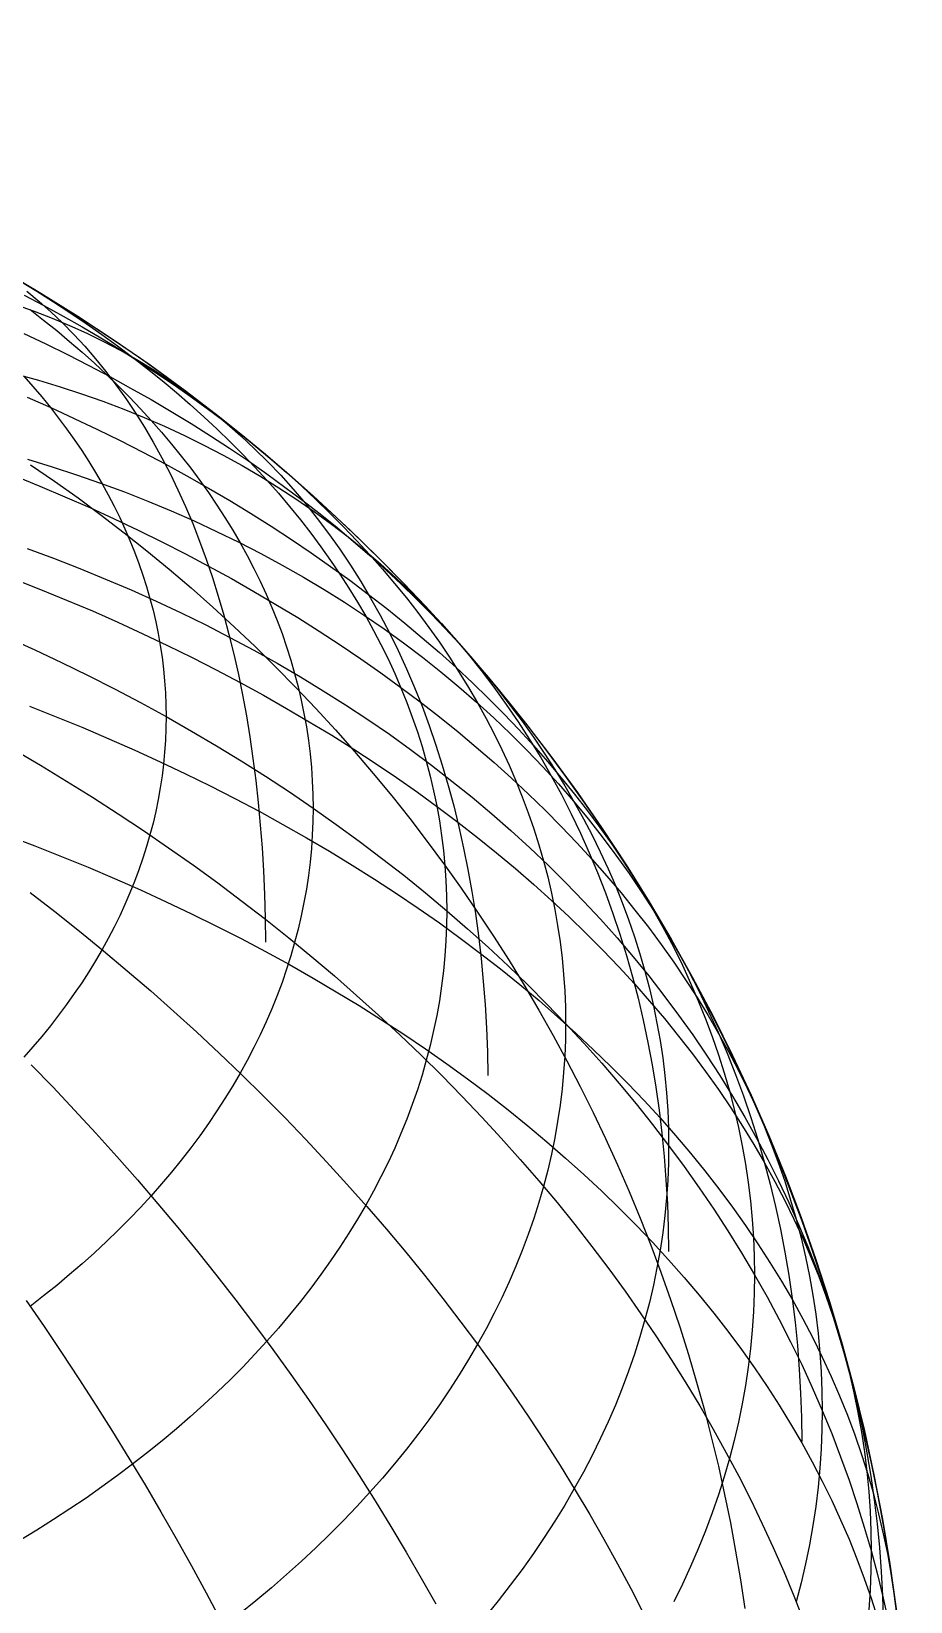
# Model space of a CAD drawing. Header units: millimetres. Extents: x -85 to 85, y -85 to 85.
# Drawn here: x 43.6 to 85, y 11.2 to 85 of the extents above; entities that cross this region are included whole.
import ezdxf

# ---------------------------------------------------------------- set-up
doc = ezdxf.new("R2010")
doc.units = ezdxf.units.MM
for name, color, linetype in [('CUT_OUTER', 1, 'Continuous'), ('ENGRAVE', 7, 'Continuous'), ('ENGRAVE_FINE', 8, 'Continuous')]:
    doc.layers.add(name, color=color, linetype=linetype)

msp = doc.modelspace()

# ---------------------------------------------------------------- linework, layer by layer
at = {"layer": 'CUT_OUTER'}
msp.add_circle((0, 0), 85, dxfattribs=at)
at = {"layer": 'ENGRAVE'}
for points in [[(42.5, 73.6122), (43.7782, 72.8592), (45.0431, 72.0841), (46.2943, 71.287), (47.5314, 70.4682), (48.754, 69.6279), (49.9617, 68.7664), (51.1543, 67.884), (52.3312, 66.9809), (53.4922, 66.0574), (54.6369, 65.1138), (55.765, 64.1503), (56.8761, 63.1673), (57.9699, 62.1651), (59.046, 61.1439), (60.1041, 60.1041), (61.1439, 59.046), (62.1651, 57.9699), (63.1673, 56.8761), (64.1503, 55.765), (65.1138, 54.6369), (66.0574, 53.4922), (66.9809, 52.3312), (67.884, 51.1543), (68.7664, 49.9617), (69.6279, 48.754), (70.4682, 47.5314), (71.287, 46.2943), (72.0841, 45.0431), (72.8592, 43.7782), (73.6122, 42.5), (74.3427, 41.2088), (75.0505, 39.9051), (75.7356, 38.5892), (76.3975, 37.2615), (77.0362, 35.9226), (77.6514, 34.5726), (78.2429, 33.2121), (78.8106, 31.8416), (79.3543, 30.4613), (79.8739, 29.0717), (80.3691, 27.6733), (80.8398, 26.2664), (81.2859, 24.8516), (81.7072, 23.4292), (82.1037, 21.9996), (82.4751, 20.5634), (82.8215, 19.1208), (83.1425, 17.6725), (83.4383, 16.2188), (83.7087, 14.7601), (83.9535, 13.2969), (84.1728, 11.8297), (84.3664, 10.3589)], [(42.5, 47.1856), (43.7782, 46.703), (45.0431, 46.2061), (46.2943, 45.6952), (47.5314, 45.1703), (48.754, 44.6317), (49.9617, 44.0795), (51.1543, 43.5139), (52.3312, 42.935), (53.4922, 42.343), (54.6369, 41.7381), (55.765, 41.1206), (56.8761, 40.4904), (57.9699, 39.848), (59.046, 39.1934), (60.1041, 38.5269), (61.1439, 37.8487), (62.1651, 37.1589), (63.1673, 36.4578), (64.1503, 35.7456), (65.1138, 35.0225), (66.0574, 34.2887), (66.9809, 33.5445), (67.884, 32.7901), (68.7664, 32.0256), (69.6279, 31.2515), (70.4682, 30.4678), (71.287, 29.6748), (72.0841, 28.8728), (72.8592, 28.062), (73.6122, 27.2426), (74.3427, 26.415), (75.0505, 25.5793), (75.7356, 24.7358), (76.3975, 23.8848), (77.0362, 23.0265), (77.6514, 22.1612), (78.2429, 21.2891), (78.8106, 20.4105), (79.3543, 19.5258), (79.8739, 18.6351), (80.3691, 17.7387), (80.8398, 16.8369), (81.2859, 15.93), (81.7072, 15.0182), (82.1037, 14.1018), (82.4751, 13.1812), (82.8215, 12.2565), (83.1425, 11.3281), (83.4383, 10.3963)]]:
    msp.add_lwpolyline(points, dxfattribs=at)
at = {"layer": 'ENGRAVE_FINE'}
for points in [[(43.08, 73.2674), (43.8797, 72.781), (44.666, 72.2857), (45.4388, 71.7816), (46.1976, 71.269), (46.9425, 70.748), (47.673, 70.2187), (48.389, 69.6813), (49.0902, 69.136), (49.7765, 68.583), (50.4477, 68.0223), (51.1034, 67.4543), (51.7436, 66.8789), (52.3681, 66.2966), (52.9766, 65.7073), (53.5689, 65.1112), (54.145, 64.5087), (54.7045, 63.8998), (55.2474, 63.2847), (55.7734, 62.6637), (56.2825, 62.0369), (56.7744, 61.4044), (57.249, 60.7666), (57.7062, 60.1235), (58.1458, 59.4755), (58.5677, 58.8226), (58.9718, 58.1651), (59.3579, 57.5031), (59.7259, 56.837), (60.0757, 56.1668), (60.4072, 55.4928), (60.7203, 54.8153), (61.0149, 54.1343), (61.291, 53.4501), (61.5483, 52.7629), (61.787, 52.073), (62.0067, 51.3805), (62.2077, 50.6857), (62.3896, 49.9887), (62.5526, 49.2898), (62.6965, 48.5891), (62.8213, 47.887), (62.9269, 47.1836), (63.0134, 46.4791), (63.0807, 45.7737), (63.1288, 45.0677), (63.1577, 44.3612), (63.1673, 43.6546)], [(43.2761, 72.6038), (44.2022, 72.1144), (45.1148, 71.6148), (46.0137, 71.105), (46.8986, 70.5853), (47.7692, 70.0557), (48.6252, 69.5165), (49.4664, 68.9678), (50.2926, 68.4097), (51.1034, 67.8425), (51.8987, 67.2663), (52.6782, 66.6813), (53.4416, 66.0877), (54.1887, 65.4856), (54.9193, 64.8753), (55.6332, 64.2568), (56.3302, 63.6305), (57.01, 62.9965), (57.6724, 62.355), (58.3173, 61.7061), (58.9443, 61.0502), (59.5535, 60.3873), (60.1445, 59.7177), (60.7172, 59.0416), (61.2714, 58.3592), (61.8069, 57.6707), (62.3236, 56.9764), (62.8213, 56.2763), (63.2998, 55.5708), (63.7591, 54.86), (64.199, 54.1442), (64.6193, 53.4236), (65.02, 52.6984), (65.4008, 51.9689), (65.7617, 51.2352), (66.1025, 50.4975), (66.4233, 49.7562), (66.7238, 49.0113), (67.004, 48.2633), (67.2637, 47.5122), (67.503, 46.7583), (67.7217, 46.0019), (67.9198, 45.2431), (68.0972, 44.4822), (68.2539, 43.7195), (68.3897, 42.9551), (68.5048, 42.1893), (68.5989, 41.4224), (68.6722, 40.6545), (68.7246, 39.8859), (68.756, 39.1168), (68.7664, 38.3475)], [(43.4098, 72.7787), (43.9822, 72.3054), (44.5412, 71.8099), (45.0867, 71.2927), (45.6184, 70.7537), (46.1363, 70.1931), (46.64, 69.6112), (47.1296, 69.008), (47.6048, 68.3839), (48.0655, 67.7389), (48.5116, 67.0732), (48.9429, 66.3872), (49.3593, 65.6809), (49.7606, 64.9546), (50.1468, 64.2086), (50.5178, 63.4429), (50.8733, 62.658), (51.2133, 61.8539), (51.5378, 61.0311), (51.8465, 60.1896), (52.1394, 59.3298), (52.4165, 58.4519), (52.6776, 57.5562), (52.9226, 56.643), (53.1516, 55.7125), (53.3643, 54.7651), (53.5608, 53.801), (53.7409, 52.8204), (53.9047, 51.8238), (54.0521, 50.8115), (54.183, 49.7836), (54.2974, 48.7406), (54.3953, 47.6827), (54.4766, 46.6103), (54.5413, 45.5237), (54.5894, 44.4232), (54.6209, 43.3092), (54.6357, 42.182)], [(42.9135, 72.149), (43.7616, 71.8473), (44.5964, 71.5237), (45.4176, 71.1783), (46.225, 70.8113), (47.0183, 70.4227), (47.7973, 70.0126), (48.5618, 69.5812), (49.3114, 69.1286), (50.046, 68.655), (50.7654, 68.1604), (51.4693, 67.6451), (52.1575, 67.1092), (52.8299, 66.5528), (53.4861, 65.9762), (54.1261, 65.3794), (54.7495, 64.7628), (55.3563, 64.1264), (55.9463, 63.4705), (56.5191, 62.7952), (57.0748, 62.1009), (57.6131, 61.3876), (58.1338, 60.6556), (58.6369, 59.9051), (59.122, 59.1364), (59.5892, 58.3497), (60.0382, 57.5452), (60.4689, 56.7231), (60.8812, 55.8838), (61.275, 55.0275), (61.6501, 54.1544), (62.0064, 53.2648), (62.3438, 52.359), (62.6622, 51.4372), (62.9616, 50.4998), (63.2417, 49.547), (63.5026, 48.5791), (63.7442, 47.5964), (63.9663, 46.5992), (64.169, 45.5878), (64.3521, 44.5625), (64.5156, 43.5236), (64.6595, 42.4715), (64.7836, 41.4064), (64.888, 40.3288), (64.9727, 39.2388), (65.0376, 38.1369), (65.0826, 37.0234), (65.1079, 35.8986)], [(43.5696, 71.9179), (44.201, 71.4269), (44.819, 70.929), (45.4233, 70.4242), (46.0137, 69.9127), (46.5902, 69.3946), (47.1524, 68.8702), (47.7003, 68.3396), (48.2337, 67.803), (48.7523, 67.2605), (49.2561, 66.7122), (49.745, 66.1584), (50.2186, 65.5992), (50.677, 65.0348), (51.1199, 64.4654), (51.5473, 63.891), (51.9589, 63.312), (52.3547, 62.7285), (52.7346, 62.1406), (53.0984, 61.5486), (53.4461, 60.9526), (53.7774, 60.3528), (54.0924, 59.7494), (54.3909, 59.1425), (54.6728, 58.5324), (54.9381, 57.9193), (55.1866, 57.3033), (55.4184, 56.6845), (55.6332, 56.0633), (55.8311, 55.4398), (56.012, 54.8141), (56.1759, 54.1866), (56.3226, 53.5573), (56.4522, 52.9264), (56.5645, 52.2942), (56.6597, 51.6608), (56.7376, 51.0265), (56.7982, 50.3914), (56.8415, 49.7557), (56.8674, 49.1196), (56.8761, 48.4833)], [(43.2681, 70.7944), (44.3009, 70.3045), (45.3202, 69.8032), (46.3256, 69.2905), (47.317, 68.7667), (48.2939, 68.2318), (49.2561, 67.6861), (50.2034, 67.1298), (51.1353, 66.5629), (52.0517, 65.9857), (52.9522, 65.3983), (53.8365, 64.8009), (54.7045, 64.1937), (55.5558, 63.5769), (56.3902, 62.9507), (57.2074, 62.3153), (58.0072, 61.6707), (58.7893, 61.0174), (59.5535, 60.3554), (60.2996, 59.6849), (61.0272, 59.0062), (61.7364, 58.3195), (62.4267, 57.6249), (63.0979, 56.9228), (63.75, 56.2132), (64.3826, 55.4964), (64.9957, 54.7727), (65.5889, 54.0422), (66.1622, 53.3052), (66.7153, 52.5619), (67.2481, 51.8125), (67.7603, 51.0573), (68.252, 50.2964), (68.7229, 49.5302), (69.1728, 48.7588), (69.6017, 47.9825), (70.0093, 47.2015), (70.3957, 46.4161), (70.7605, 45.6265), (71.1039, 44.8329), (71.4256, 44.0356), (71.7255, 43.2348), (72.0036, 42.4308), (72.2597, 41.6238), (72.4938, 40.8141), (72.7059, 40.0018), (72.8958, 39.1873), (73.0635, 38.3709), (73.2089, 37.5526), (73.332, 36.7329), (73.4328, 35.9119), (73.5113, 35.0899), (73.5673, 34.2671), (73.6009, 33.4439), (73.6122, 32.6204)], [(42.9182, 68.8881), (43.9554, 68.6001), (44.9792, 68.2911), (45.9894, 67.9614), (46.9855, 67.6109), (47.9673, 67.2399), (48.9345, 66.8483), (49.8868, 66.4364), (50.8239, 66.0043), (51.7455, 65.5521), (52.6514, 65.0799), (53.5412, 64.5878), (54.4147, 64.0761), (55.2716, 63.5449), (56.1117, 62.9943), (56.9347, 62.4246), (57.7404, 61.8358), (58.5285, 61.2282), (59.2987, 60.6019), (60.0509, 59.9572), (60.7848, 59.2942), (61.5002, 58.6131), (62.1968, 57.9142), (62.8745, 57.1977), (63.5331, 56.4637), (64.1723, 55.7125), (64.7919, 54.9444), (65.3918, 54.1595), (65.9718, 53.3581), (66.5317, 52.5405), (67.0713, 51.7068), (67.5905, 50.8575), (68.0891, 49.9926), (68.567, 49.1125), (69.024, 48.2174), (69.4599, 47.3077), (69.8747, 46.3835), (70.2682, 45.4452), (70.6403, 44.4931), (70.9909, 43.5274), (71.3199, 42.5484), (71.6271, 41.5565), (71.9126, 40.552), (72.1761, 39.535), (72.4176, 38.5061), (72.6371, 37.4654), (72.8344, 36.4133), (73.0096, 35.3501), (73.1625, 34.2761), (73.2932, 33.1917), (73.4015, 32.0972), (73.4874, 30.9929), (73.551, 29.8792), (73.5921, 28.7564), (73.6109, 27.6248)], [(43.2681, 68.7937), (43.6975, 68.3072), (44.1136, 67.816), (44.5162, 67.3202), (44.9053, 66.82), (45.2807, 66.3155), (45.6423, 65.8069), (45.99, 65.2943), (46.3237, 64.7779), (46.6433, 64.2578), (46.9487, 63.7343), (47.2398, 63.2074), (47.5164, 62.6773), (47.7787, 62.1443), (48.0263, 61.6083), (48.2593, 61.0697), (48.4777, 60.5286), (48.6812, 59.9851), (48.87, 59.4394), (49.0438, 58.8917), (49.2027, 58.3421), (49.3466, 57.7908), (49.4755, 57.238), (49.5893, 56.6838), (49.6881, 56.1285), (49.7716, 55.5721), (49.84, 55.0149), (49.8933, 54.457), (49.9313, 53.8986), (49.9541, 53.3398), (49.9617, 52.7809)], [(43.4221, 67.801), (44.539, 67.3089), (45.6423, 66.8044), (46.7318, 66.2877), (47.807, 65.7589), (48.8676, 65.2181), (49.9133, 64.6655), (50.9439, 64.1013), (51.9589, 63.5257), (52.9581, 62.9388), (53.9412, 62.3408), (54.9078, 61.7319), (55.8577, 61.1123), (56.7906, 60.4821), (57.7062, 59.8416), (58.6042, 59.191), (59.4844, 58.5304), (60.3464, 57.8601), (61.1901, 57.1802), (62.0151, 56.491), (62.8213, 55.7927), (63.6083, 55.0854), (64.3759, 54.3695), (65.1239, 53.6451), (65.8521, 52.9124), (66.5602, 52.1717), (67.2481, 51.4232), (67.9154, 50.6671), (68.5621, 49.9036), (69.1879, 49.1331), (69.7926, 48.3556), (70.376, 47.5715), (70.9381, 46.781), (71.4785, 45.9844), (71.9971, 45.1818), (72.4938, 44.3735), (72.9684, 43.5598), (73.4208, 42.7409), (73.8508, 41.9171), (74.2584, 41.0885), (74.6433, 40.2556), (75.0055, 39.4185), (75.3448, 38.5774), (75.6612, 37.7327), (75.9545, 36.8846), (76.2247, 36.0333), (76.4717, 35.1791), (76.6953, 34.3223), (76.8957, 33.4631), (77.0726, 32.6018), (77.226, 31.7387), (77.3559, 30.874), (77.4622, 30.0079), (77.5449, 29.1408), (77.6041, 28.2729), (77.6395, 27.4045), (77.6514, 26.5358)], [(43.4337, 64.8853), (44.5969, 64.5292), (45.7466, 64.1534), (46.8824, 63.7581), (48.0038, 63.3434), (49.1107, 62.9094), (50.2025, 62.4562), (51.2791, 61.984), (52.3401, 61.493), (53.3851, 60.9832), (54.4139, 60.4548), (55.4261, 59.908), (56.4214, 59.3429), (57.3995, 58.7598), (58.3601, 58.1588), (59.303, 57.5401), (60.2278, 56.9038), (61.1342, 56.2502), (62.022, 55.5795), (62.891, 54.8918), (63.7408, 54.1874), (64.5711, 53.4665), (65.3818, 52.7293), (66.1726, 51.9761), (66.9432, 51.207), (67.6934, 50.4224), (68.423, 49.6223), (69.1318, 48.8072), (69.8195, 47.9772), (70.4859, 47.1326), (71.1309, 46.2736), (71.7542, 45.4005), (72.3556, 44.5136), (72.935, 43.6131), (73.4922, 42.6994), (74.027, 41.7726), (74.5393, 40.8331), (75.0288, 39.8812), (75.4955, 38.9172), (75.9392, 37.9412), (76.3598, 36.9538), (76.7571, 35.955), (77.131, 34.9453), (77.4814, 33.925), (77.8082, 32.8943), (78.1114, 31.8536), (78.3907, 30.8032), (78.6461, 29.7435), (78.8776, 28.6746), (79.0851, 27.5971), (79.2685, 26.5111), (79.4277, 25.4171), (79.5627, 24.3153), (79.6735, 23.2061), (79.7601, 22.0898), (79.8223, 20.9668), (79.8602, 19.8374), (79.8738, 18.702)], [(43.5891, 64.6236), (44.7103, 63.853), (45.8179, 63.063), (46.9115, 62.2537), (47.9909, 61.4255), (49.0556, 60.5786), (50.1054, 59.7132), (51.1399, 58.8297), (52.1588, 57.9282), (53.1618, 57.0091), (54.1487, 56.0726), (55.119, 55.119), (56.0726, 54.1487), (57.0091, 53.1618), (57.9282, 52.1588), (58.8297, 51.1399), (59.7132, 50.1054), (60.5786, 49.0556), (61.4255, 47.9909), (62.2537, 46.9115), (63.063, 45.8179), (63.853, 44.7103), (64.6236, 43.5891), (65.3745, 42.4547), (66.1054, 41.3073), (66.8163, 40.1473), (67.5068, 38.9751), (68.1767, 37.791), (68.8259, 36.5954), (69.4541, 35.3886), (70.0611, 34.1711), (70.6468, 32.9431), (71.211, 31.7052), (71.7535, 30.4575), (72.2741, 29.2006), (72.7727, 27.9348), (73.2491, 26.6605), (73.7033, 25.3781), (74.135, 24.0879), (74.5441, 22.7904), (74.9305, 21.486), (75.294, 20.175), (75.6347, 18.8578), (75.9523, 17.535), (76.2467, 16.2067), (76.5179, 14.8736), (76.7659, 13.5359), (76.9904, 12.1941), (77.1915, 10.8486)], [(43.5891, 64.6236), (44.7103, 63.853), (45.8179, 63.063), (46.9115, 62.2537), (47.9909, 61.4255), (49.0556, 60.5786), (50.1054, 59.7132), (51.1399, 58.8297), (52.1588, 57.9282), (53.1618, 57.0091), (54.1487, 56.0726), (55.119, 55.119), (56.0726, 54.1487), (57.0091, 53.1618), (57.9282, 52.1588), (58.8297, 51.1399), (59.7132, 50.1054), (60.5786, 49.0556), (61.4255, 47.9909), (62.2537, 46.9115), (63.063, 45.8179), (63.853, 44.7103), (64.6236, 43.5891), (65.3745, 42.4547), (66.1054, 41.3073), (66.8163, 40.1473), (67.5068, 38.9751), (68.1767, 37.791), (68.8259, 36.5954), (69.4541, 35.3886), (70.0611, 34.1711), (70.6468, 32.9431), (71.211, 31.7052), (71.7535, 30.4575), (72.2741, 29.2006), (72.7727, 27.9348), (73.2491, 26.6605), (73.7033, 25.3781), (74.135, 24.0879), (74.5441, 22.7904), (74.9305, 21.486), (75.294, 20.175), (75.6347, 18.8578), (75.9523, 17.535), (76.2467, 16.2067), (76.5179, 14.8736), (76.7659, 13.5359), (76.9904, 12.1941), (77.1915, 10.8486)], [(42.8386, 64.1051), (44.0285, 63.6192), (45.205, 63.12), (46.3678, 62.6078), (47.5164, 62.0826), (48.6506, 61.5447), (49.77, 60.9941), (50.8741, 60.4311), (51.9628, 59.8558), (53.0357, 59.2685), (54.0924, 58.6692), (55.1326, 58.0582), (56.156, 57.4357), (57.1624, 56.8018), (58.1513, 56.1567), (59.1225, 55.5007), (60.0757, 54.8339), (61.0106, 54.1565), (61.9269, 53.4688), (62.8243, 52.771), (63.7026, 52.0632), (64.5615, 51.3457), (65.4008, 50.6187), (66.2201, 49.8824), (67.0192, 49.1371), (67.798, 48.3829), (68.556, 47.6202), (69.2932, 46.849), (70.0093, 46.0698), (70.7041, 45.2826), (71.3773, 44.4878), (72.0288, 43.6856), (72.6583, 42.8763), (73.2657, 42.06), (73.8508, 41.237), (74.4134, 40.4076), (74.9534, 39.5721), (75.4705, 38.7306), (75.9646, 37.8835), (76.4355, 37.031), (76.8832, 36.1733), (77.3075, 35.3108), (77.7082, 34.4436), (78.0853, 33.5721), (78.4385, 32.6965), (78.7679, 31.8171), (79.0733, 30.9342), (79.3545, 30.0479), (79.6117, 29.1587), (79.8445, 28.2667), (80.0531, 27.3723), (80.2372, 26.4756), (80.397, 25.577), (80.5322, 24.6768), (80.6429, 23.7752), (80.729, 22.8725), (80.7906, 21.9689), (80.8275, 21.0649), (80.8398, 20.1605)], [(43.4278, 60.6826), (44.6701, 60.2239), (45.8988, 59.7467), (47.1135, 59.2514), (48.3139, 58.738), (49.4996, 58.2067), (50.6702, 57.6577), (51.8253, 57.0912), (52.9647, 56.5072), (54.0879, 55.9061), (55.1947, 55.2879), (56.2846, 54.6528), (57.3574, 54.0011), (58.4127, 53.333), (59.4503, 52.6486), (60.4697, 51.9482), (61.4707, 51.232), (62.453, 50.5001), (63.4162, 49.7529), (64.3602, 48.9905), (65.2845, 48.2132), (66.189, 47.4212), (67.0732, 46.6148), (67.9371, 45.7941), (68.7803, 44.9595), (69.6025, 44.1112), (70.4035, 43.2495), (71.183, 42.3746), (71.9409, 41.4868), (72.6769, 40.5864), (73.3907, 39.6736), (74.0822, 38.7487), (74.7511, 37.812), (75.3972, 36.8638), (76.0204, 35.9044), (76.6204, 34.934), (77.1971, 33.953), (77.7502, 32.9616), (78.2797, 31.9602), (78.7854, 30.9491), (79.267, 29.9285), (79.7245, 28.8988), (80.1577, 27.8604), (80.5665, 26.8134), (80.9507, 25.7583), (81.3103, 24.6953), (81.6451, 23.6248), (81.955, 22.5471), (82.24, 21.4625), (82.5, 20.3714), (82.7348, 19.2741), (82.9444, 18.1709), (83.1287, 17.0622), (83.2877, 15.9483), (83.4214, 14.8295), (83.5296, 13.7062), (83.6124, 12.5787), (83.6697, 11.4474), (83.7015, 10.3127)], [(42.8216, 59.2467), (44.0588, 58.7607), (45.2827, 58.261), (46.4927, 57.7476), (47.6886, 57.2207), (48.87, 56.6806), (50.0364, 56.1273), (51.1877, 55.5611), (52.3233, 54.982), (53.443, 54.3904), (54.5464, 53.7863), (55.6332, 53.1699), (56.7031, 52.5415), (57.7557, 51.9013), (58.7907, 51.2493), (59.8077, 50.5859), (60.8066, 49.9112), (61.787, 49.2254), (62.7485, 48.5287), (63.6909, 47.8214), (64.6139, 47.1037), (65.5172, 46.3758), (66.4006, 45.6378), (67.2637, 44.8901), (68.1064, 44.1329), (68.9283, 43.3663), (69.7292, 42.5907), (70.5089, 41.8062), (71.2671, 41.0131), (72.0036, 40.2116), (72.7181, 39.4021), (73.4105, 38.5846), (74.0806, 37.7596), (74.728, 36.9271), (75.3527, 36.0876), (75.9545, 35.2412), (76.5331, 34.3882), (77.0884, 33.5288), (77.6203, 32.6634), (78.1284, 31.7922), (78.6128, 30.9154), (79.0733, 30.0333), (79.5096, 29.1462), (79.9217, 28.2543), (80.3095, 27.358), (80.6729, 26.4575), (81.0116, 25.553), (81.3257, 24.6449), (81.615, 23.7334), (81.8794, 22.8188), (82.1189, 21.9014), (82.3334, 20.9815), (82.5228, 20.0593), (82.6871, 19.1351), (82.8262, 18.2092), (82.94, 17.282), (83.0286, 16.3535), (83.0919, 15.4243), (83.1299, 14.4944), (83.1425, 13.5643)], [(42.5, 56.5001), (43.7782, 55.9222), (45.0431, 55.3273), (46.2943, 54.7155), (47.5314, 54.087), (48.754, 53.4421), (49.9617, 52.7809), (51.1543, 52.1036), (52.3312, 51.4104), (53.4922, 50.7016), (54.6369, 49.9773), (55.765, 49.2378), (56.8761, 48.4833), (57.9699, 47.7141), (59.046, 46.9303), (60.1041, 46.1322), (61.1439, 45.32), (62.1651, 44.4941), (63.1673, 43.6546), (64.1503, 42.8018), (65.1138, 41.9359), (66.0574, 41.0573), (66.9809, 40.1662), (67.884, 39.2629), (68.7664, 38.3475), (69.6279, 37.4206), (70.4682, 36.4822), (71.287, 35.5327), (72.0841, 34.5723), (72.8592, 33.6015), (73.6122, 32.6204), (74.3427, 31.6293), (75.0505, 30.6287), (75.7356, 29.6187), (76.3975, 28.5997), (77.0362, 27.5719), (77.6514, 26.5358), (78.2429, 25.4916), (78.8106, 24.4396), (79.3543, 23.3802), (79.8739, 22.3136), (80.3691, 21.2403), (80.8398, 20.1605), (81.2859, 19.0745), (81.7072, 17.9828), (82.1037, 16.8855), (82.4751, 15.7832), (82.8215, 14.676), (83.1425, 13.5643), (83.4383, 12.4485), (83.7087, 11.3289), (83.9535, 10.2059)], [(43.5384, 53.2667), (44.7964, 52.7725), (46.0407, 52.2644), (47.271, 51.7424), (48.4869, 51.2067), (49.6881, 50.6576), (50.874, 50.095), (52.0445, 49.5193), (53.1992, 48.9306), (54.3376, 48.329), (55.4595, 47.7148), (56.5645, 47.0882), (57.6523, 46.4492), (58.7225, 45.7982), (59.7748, 45.1354), (60.8089, 44.4608), (61.8245, 43.7748), (62.8213, 43.0776), (63.7989, 42.3693), (64.7571, 41.6501), (65.6955, 40.9204), (66.614, 40.1802), (67.5121, 39.4299), (68.3897, 38.6697), (69.2465, 37.8998), (70.0822, 37.1204), (70.8965, 36.3318), (71.6892, 35.5341), (72.4601, 34.7278), (73.2089, 33.9129), (73.9354, 33.0898), (74.6394, 32.2587), (75.3207, 31.4198), (75.979, 30.5734), (76.6141, 29.7198), (77.226, 28.8593), (77.8143, 27.992), (78.3789, 27.1182), (78.9196, 26.2383), (79.4363, 25.3525), (79.9288, 24.461), (80.397, 23.5642), (80.8406, 22.6622), (81.2596, 21.7554), (81.6539, 20.8441), (82.0233, 19.9285), (82.3678, 19.0089), (82.6871, 18.0856), (82.9812, 17.1588), (83.2501, 16.229), (83.4936, 15.2962), (83.7117, 14.3609), (83.9043, 13.4232), (84.0713, 12.4836), (84.2127, 11.5422), (84.3284, 10.5994)], [(49.9617, 52.7809), (49.9541, 52.2219), (49.9313, 51.6632), (49.8933, 51.1048), (49.84, 50.5469), (49.7716, 49.9897), (49.6881, 49.4333), (49.5893, 48.8779), (49.4755, 48.3238), (49.3466, 47.771), (49.2027, 47.2197), (49.0438, 46.6701), (48.87, 46.1224), (48.6812, 45.5767), (48.4777, 45.0332), (48.2593, 44.492), (48.0263, 43.9534), (47.7787, 43.4175), (47.5164, 42.8844), (47.2398, 42.3543), (46.9487, 41.8275), (46.6433, 41.3039), (46.3237, 40.7839), (45.99, 40.2675), (45.6423, 39.7549), (45.2807, 39.2463), (44.9053, 38.7418), (44.5162, 38.2415), (44.1136, 37.7457), (43.6975, 37.2545), (43.2681, 36.7681)], [(42.7977, 51.232), (44.0467, 50.5001), (45.2823, 49.7529), (46.5041, 48.9905), (47.7118, 48.2132), (48.9049, 47.4212), (50.0831, 46.6148), (51.2461, 45.7941), (52.3934, 44.9595), (53.5248, 44.1112), (54.6399, 43.2495), (55.7384, 42.3746), (56.8198, 41.4868), (57.884, 40.5864), (58.9305, 39.6736), (59.9591, 38.7487), (60.9694, 37.812), (61.9611, 36.8638), (62.934, 35.9044), (63.8877, 34.934), (64.8219, 33.953), (65.7364, 32.9616), (66.6309, 31.9602), (67.5051, 30.9491), (68.3587, 29.9285), (69.1914, 28.8988), (70.0031, 27.8604), (70.7935, 26.8134), (71.5623, 25.7583), (72.3094, 24.6953), (73.0344, 23.6248), (73.7371, 22.5471), (74.4174, 21.4625), (75.075, 20.3714), (75.7098, 19.2741), (76.3214, 18.1709), (76.9099, 17.0622), (77.4749, 15.9483), (78.0163, 14.8295), (78.534, 13.7062), (79.0277, 12.5787), (79.4973, 11.4474), (79.9428, 10.3127)], [(56.8761, 48.4833), (56.8674, 47.847), (56.8415, 47.211), (56.7982, 46.5753), (56.7376, 45.9402), (56.6597, 45.3058), (56.5645, 44.6724), (56.4522, 44.0402), (56.3226, 43.4094), (56.1759, 42.7801), (56.012, 42.1525), (55.8311, 41.5269), (55.6332, 40.9033), (55.4184, 40.2821), (55.1866, 39.6634), (54.9381, 39.0474), (54.6728, 38.4342), (54.3909, 37.8241), (54.0924, 37.2173), (53.7774, 36.6138), (53.4461, 36.014), (53.0984, 35.418), (52.7346, 34.826), (52.3547, 34.2381), (51.9589, 33.6546), (51.5473, 33.0756), (51.1199, 32.5013), (50.677, 31.9318), (50.2186, 31.3674), (49.745, 30.8082), (49.2561, 30.2544), (48.7523, 29.7062), (48.2337, 29.1637), (47.7003, 28.627), (47.1524, 28.0964), (46.5902, 27.572), (46.0137, 27.054), (45.4233, 26.5425), (44.819, 26.0377), (44.201, 25.5397), (43.5696, 25.0487)], [(43.5711, 44.5136), (44.7328, 43.6131), (45.8809, 42.6994), (47.015, 41.7726), (48.1347, 40.8331), (49.2398, 39.8812), (50.3299, 38.9172), (51.4047, 37.9412), (52.4638, 36.9538), (53.5069, 35.955), (54.5338, 34.9453), (55.544, 33.925), (56.5373, 32.8943), (57.5134, 31.8536), (58.4719, 30.8032), (59.4127, 29.7435), (60.3353, 28.6746), (61.2396, 27.5971), (62.1252, 26.5111), (62.9919, 25.4171), (63.8394, 24.3153), (64.6675, 23.2061), (65.4758, 22.0898), (66.2642, 20.9668), (67.0325, 19.8374), (67.7803, 18.702), (68.5074, 17.5609), (69.2137, 16.4144), (69.899, 15.2629), (70.5629, 14.1068), (71.2053, 12.9464), (71.826, 11.782), (72.4249, 10.6141)], [(63.1673, 43.6546), (63.1577, 42.9479), (63.1288, 42.2415), (63.0807, 41.5355), (63.0134, 40.8301), (62.9269, 40.1256), (62.8213, 39.4222), (62.6965, 38.72), (62.5526, 38.0194), (62.3896, 37.3205), (62.2077, 36.6235), (62.0067, 35.9286), (61.787, 35.2361), (61.5483, 34.5462), (61.291, 33.8591), (61.0149, 33.1749), (60.7203, 32.4939), (60.4072, 31.8163), (60.0757, 31.1423), (59.7259, 30.4722), (59.3579, 29.806), (58.9718, 29.1441), (58.5677, 28.4866), (58.1458, 27.8337), (57.7062, 27.1856), (57.249, 26.5426), (56.7744, 25.9047), (56.2825, 25.2723), (55.7734, 24.6455), (55.2474, 24.0244), (54.7045, 23.4094), (54.145, 22.8005), (53.5689, 22.1979), (52.9766, 21.6019), (52.3681, 21.0126), (51.7436, 20.4302), (51.1034, 19.8549), (50.4477, 19.2868), (49.7765, 18.7262), (49.0902, 18.1731), (48.389, 17.6278), (47.673, 17.0905), (46.9425, 16.5612), (46.1976, 16.0402), (45.4388, 15.5276), (44.666, 15.0235), (43.8797, 14.5282), (43.08, 14.0417)], [(68.7664, 38.3475), (68.756, 37.5783), (68.7246, 36.8092), (68.6722, 36.0406), (68.5989, 35.2727), (68.5048, 34.5058), (68.3897, 33.74), (68.2539, 32.9756), (68.0972, 32.2129), (67.9198, 31.452), (67.7217, 30.6932), (67.503, 29.9368), (67.2637, 29.1829), (67.004, 28.4318), (66.7238, 27.6838), (66.4233, 26.9389), (66.1025, 26.1976), (65.7617, 25.4599), (65.4008, 24.7262), (65.02, 23.9967), (64.6193, 23.2715), (64.199, 22.5509), (63.7591, 21.8351), (63.2998, 21.1243), (62.8213, 20.4188), (62.3236, 19.7187), (61.8069, 19.0244), (61.2714, 18.3359), (60.7172, 17.6535), (60.1445, 16.9774), (59.5535, 16.3078), (58.9443, 15.6449), (58.3173, 14.989), (57.6724, 14.3401), (57.01, 13.6986), (56.3302, 13.0646), (55.6332, 12.4383), (54.9193, 11.8198), (54.1887, 11.2095), (53.4416, 10.6074)], [(43.6166, 36.4133), (44.6449, 35.3501), (45.6596, 34.2761), (46.6603, 33.1917), (47.6469, 32.0972), (48.6189, 30.9929), (49.5761, 29.8792), (50.5182, 28.7564), (51.445, 27.6248), (52.356, 26.4848), (53.2511, 25.3367), (54.13, 24.1809), (54.9924, 23.0177), (55.8381, 21.8476), (56.6667, 20.6707), (57.4781, 19.4876), (58.2719, 18.2986), (59.0481, 17.1039), (59.8062, 15.9041), (60.5461, 14.6994), (61.2676, 13.4902), (61.9704, 12.277), (62.6543, 11.0599)], [(73.6122, 32.6204), (73.6009, 31.7969), (73.5673, 30.9736), (73.5113, 30.1509), (73.4328, 29.3289), (73.332, 28.5079), (73.2089, 27.6881), (73.0635, 26.8699), (72.8958, 26.0534), (72.7059, 25.2389), (72.4938, 24.4267), (72.2597, 23.6169), (72.0036, 22.8099), (71.7255, 22.0059), (71.4256, 21.2051), (71.1039, 20.4078), (70.7605, 19.6143), (70.3957, 18.8246), (70.0093, 18.0392), (69.6017, 17.2582), (69.1728, 16.4819), (68.7229, 15.7106), (68.252, 14.9443), (67.7603, 14.1835), (67.2481, 13.4282), (66.7153, 12.6789), (66.1622, 11.9356), (65.5889, 11.1985), (64.9957, 10.4681)], [(77.6514, 26.5358), (77.6395, 25.6671), (77.6041, 24.7987), (77.5449, 23.9308), (77.4622, 23.0637), (77.3559, 22.1976), (77.226, 21.3329), (77.0726, 20.4698), (76.8957, 19.6085), (76.6953, 18.7493), (76.4717, 17.8925), (76.2247, 17.0383), (75.9545, 16.187), (75.6612, 15.3389), (75.3448, 14.4942), (75.0055, 13.6531), (74.6433, 12.816), (74.2584, 11.9831), (73.8508, 11.1546)], [(43.3769, 25.3255), (44.2179, 24.1073), (45.0453, 22.8817), (45.859, 21.6492), (46.6588, 20.4101), (47.4443, 19.1647), (48.2154, 17.9135), (48.9718, 16.6569), (49.7133, 15.3952), (50.4396, 14.1288), (51.1506, 12.8581), (51.846, 11.5835), (52.5256, 10.3053)], [(80.8398, 20.1605), (80.8275, 19.2561), (80.7906, 18.3521), (80.729, 17.4485), (80.6429, 16.5458), (80.5322, 15.6442), (80.397, 14.744), (80.2372, 13.8454), (80.0531, 12.9487), (79.8445, 12.0543), (79.6117, 11.1623)], [(83.1425, 13.5643), (83.1299, 12.6342), (83.0919, 11.7044), (83.0286, 10.7751)]]:
    msp.add_lwpolyline(points, dxfattribs=at)

doc.saveas('drawing.dxf')
